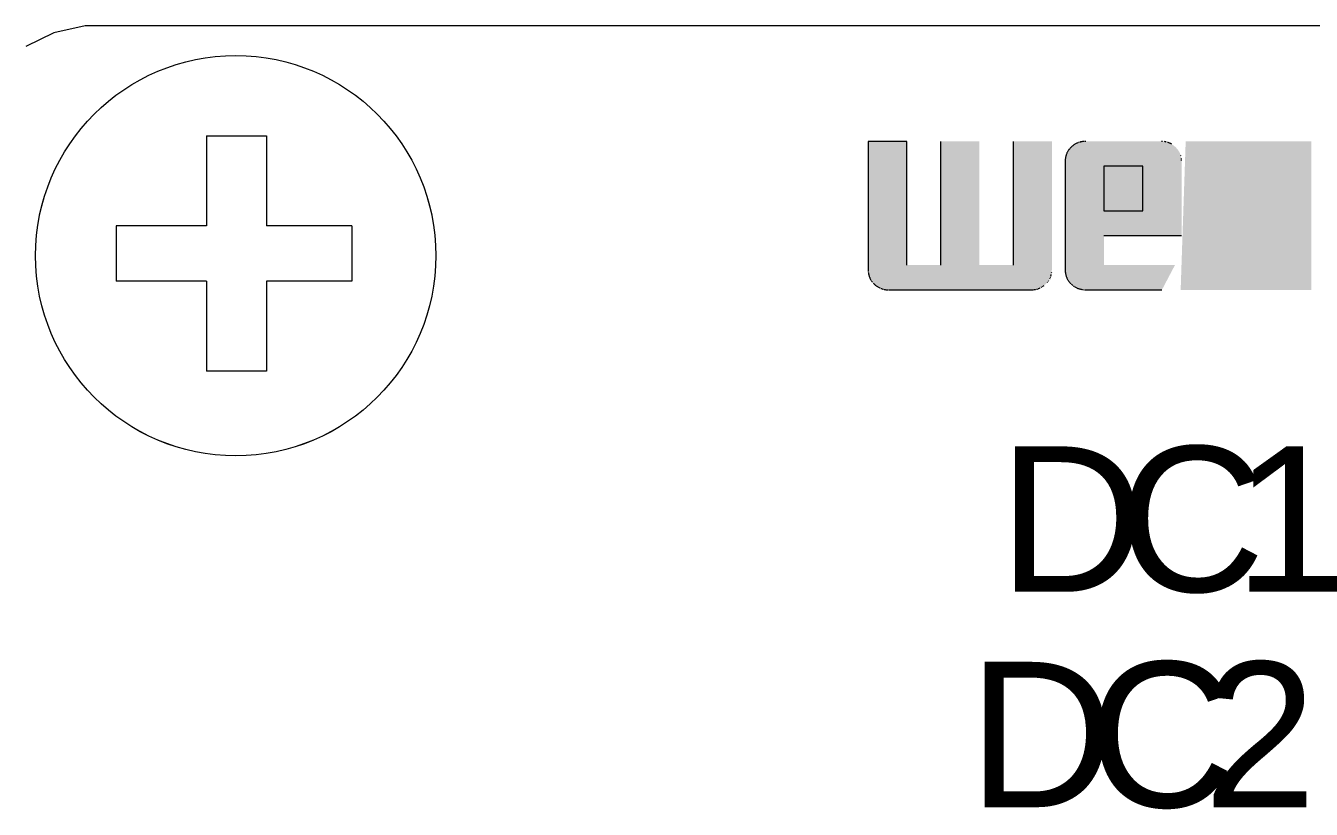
# Model space of a CAD drawing. Header units: millimetres. Extents: x 1359 to 3577, y 1333 to 3557.
# Drawn here: x 3059.84 to 3081.53, y 3295.71 to 3308.93 of the extents above; entities that cross this region are included whole.
import ezdxf
from ezdxf.xclip import XClip

# ---------------------------------------------------------------- set-up
doc = ezdxf.new("R2010")
doc.units = ezdxf.units.MM
doc.header["$XCLIPFRAME"] = 2
doc.layers.add('000-PI-Oprema', color=30, linetype='Continuous', lineweight=5)
doc.layers.add('002-PI-Kabelska kanalica', color=150, linetype='Continuous')
doc.styles.add('Arial$001H0', font='arial.ttf')

# ---------------------------------------------------------------- blocks, each defined once
blk = doc.blocks.new('MF127412_67')
at = {"true_color": 0x231f20}
blk.add_hatch(color=250, dxfattribs=at).paths.add_polyline_path([(138.285013156467, 195.948289320204), (139.0357242749797, 195.948289320204), (139.0357242749797, 194.9904976838165), (138.285013156467, 194.9904976838165)])
blk = doc.blocks.new('MF127284_63')
at = {"true_color": 0x231f20}
blk.add_hatch(color=250, dxfattribs=at).paths.add_polyline_path([(137.0146557278104, 195.9479448106554), (138.1992835197184, 195.9479448106554), (138.1992835197184, 194.9901531742679), (137.0146557278104, 194.9901531742679)])
blk = doc.blocks.new('MF127142_57')
at = {"true_color": 0x231f20}
blk.add_hatch(color=250, dxfattribs=at).paths.add_polyline_path([(139.0627111646864, 195.9482031928169), (139.8726889438099, 195.9482031928169), (139.8726889438099, 194.9904115564293), (139.0302556090678, 194.9904115564293)])
blk = doc.blocks.new('westermo switch - SDI-862-SM-SC30')
at = {"layer": '000-PI-Oprema', "linetype": 'ByBlock', "lineweight": 0}
for points in [[(15.65457081908244, -1.952079296876036), (15.65457081908244, -4.038680754514644), (15.08700781027437, -4.038680754514644), (15.08700781027437, -1.952079296876036), (14.43269535154104, -1.952079296876036), (14.43269535154104, -4.038680754514644), (13.86513234273298, -4.038680754514644), (13.86513234273298, -1.952079296876036), (13.21081988399965, -1.952079296876036), (13.21081988399965, -4.122661695109855), (13.21099766105181, -4.134130159720371), (13.21153072523884, -4.145463641681999), (13.21241867597564, -4.156661740184063), (13.21366111279349, -4.167724054415885), (13.21525763513637, -4.178650183574064), (13.21720784253557, -4.189439726862474), (13.21951133440598, -4.200092283455888), (13.22216771024978, -4.210607452565455), (13.22517656959826, -4.220984833358671), (13.2285375118372, -4.231224025053962), (13.232250136527, -4.241324626826099), (13.23631404308253, -4.251286237878958), (13.24072883106419, -4.261108457401861), (13.24549409988686, -4.270790884591406), (13.25060944899451, -4.280333118629642), (13.25607447797665, -4.289734758720442), (13.26188878621906, -4.298995404045854), (13.26805197328213, -4.308114653802477), (13.27456363855163, -4.317092107194185), (13.28142338155885, -4.325927363403025), (13.28863080177689, -4.334620021632873), (13.29618549870793, -4.343169681043946), (13.30408707179595, -4.351575940869225), (13.31233512051404, -4.359838400283479), (13.32094368262915, -4.367749918470508), (13.32969604080427, -4.375333787684212), (13.33859179459978, -4.38258920678345), (13.34763054348878, -4.389515374619805), (13.35681188688613, -4.396111490081239), (13.36613542432315, -4.40237675201206), (13.375600755302, -4.408310359271127), (13.38520747923758, -4.413911510739126), (13.39495519566117, -4.419179405267641), (13.40484350398765, -4.424113241722807), (13.41487200380652, -4.428712218970759), (13.42504029447446, -4.432975535870355), (13.43534797555185, -4.436902391287731), (13.44579464648268, -4.440491984081746), (13.45637990676914, -4.443743513103982), (13.46710335585522, -4.446656177242403), (13.47796459327219, -4.449229175348592), (13.48896321843495, -4.451461706281407), (13.50009883090388, -4.45335296891426), (13.51137103006477, -4.454902162098733), (13.522779415478, -4.456108484700962), (13.53432358655846, -4.456971135594358), (13.54600314283744, -4.457489313623228), (13.55781768378802, -4.457662217660982), (15.95819394889986, -4.457662217660982), (15.97012378994259, -4.457489313623228), (15.98191824517562, -4.456971135594358), (15.99357651351602, -4.456108484700962), (16.00509779382264, -4.454902162098733), (16.01648128501256, -4.45335296891426), (16.02772618600284, -4.451461706281407), (16.03883169565233, -4.449229175348592), (16.04979701290722, -4.446656177242403), (16.06062133662635, -4.443743513103982), (16.07130386575591, -4.440491984081746), (16.08184379915474, -4.436902391287731), (16.09224033571081, -4.432975535870355), (16.1024926743703, -4.428712218970759), (16.11260001399205, -4.424113241722807), (16.12256155352225, -4.419179405267641), (16.13237649179064, -4.413911510739126), (16.1420440277434, -4.408310359271127), (16.15156336026848, -4.40237675201206), (16.16093368825386, -4.396111490081239), (16.1701542106166, -4.389515374619805), (16.17922412624466, -4.38258920678345), (16.18814263402601, -4.375333787684212), (16.19690893290681, -4.367749918470508), (16.20552222174592, -4.359838400283479), (16.21399151149672, -4.351575940869225), (16.22209590050625, -4.343169681043946), (16.22983578933054, -4.334620021632873), (16.23721157855471, -4.325927363403025), (16.24422366864746, -4.317092107194185), (16.25087246022304, -4.308114653802477), (16.25715835377923, -4.298995404045854), (16.26308174990118, -4.289734758720442), (16.26864304911578, -4.280333118629642), (16.27384265194996, -4.270790884591406), (16.27868095893064, -4.261108457401861), (16.28315837067203, -4.251286237878958), (16.28727528764284, -4.241324626826099), (16.29103211045731, -4.231224025053962), (16.29442923961324, -4.220984833358671), (16.29746707566665, -4.210607452565455), (16.30014601917355, -4.200092283455888), (16.30246647063177, -4.189439726862474), (16.30442883065552, -4.178650183574064), (16.30603349977173, -4.167724054415885), (16.3072808785073, -4.156661740184063), (16.30817136736005, -4.145463641681999), (16.3087053669733, -4.134130159720371), (16.30888327784487, -4.122661695109855), (16.30888327784487, -1.952079296876036)], [(19.0714981709898, -1.951572351070354), (19.05968362174463, -1.9517452550499), (19.04800405775313, -1.952263432911423), (19.03645987960044, -1.953126083557436), (19.02505148778437, -1.954332405912282), (19.01377928291913, -1.955881598842097), (19.00264366547344, -1.957772861271224), (18.99164503603242, -1.960005392094899), (18.9807837951812, -1.962578390222916), (18.97006034344668, -1.965491054543236), (18.95947508135578, -1.96874258396565), (18.94902840949362, -1.972332177392673), (18.93872072838712, -1.976259033726819), (18.92855243859231, -1.980522351863328), (18.91852394069429, -1.985121330719267), (18.90863563516177, -1.990055169175321), (18.8988879226381, -1.995323066148558), (18.88928120362107, -2.00092422052694), (18.8798158786667, -2.006857831234811), (18.87049234833103, -2.013123097152857), (18.86131101317005, -2.019719217190868), (18.8522722737398, -2.02664539025136), (18.84337653053808, -2.033900815244124), (18.83462418420822, -2.041484691049845), (18.82601563521894, -2.049396216585592), (18.81765696255025, -2.057548138727725), (18.80965397806722, -2.065853471387527), (18.80200668179896, -2.074311814038083), (18.79471507371636, -2.082922766123374), (18.78777915381943, -2.091685927116487), (18.78119892213726, -2.100600896461401), (18.77497437866987, -2.109667273609375), (18.76910552338813, -2.118884658048046), (18.76359235629207, -2.128252649214119), (18.75843487741076, -2.137770846558851), (18.75363308671513, -2.147438849562604), (18.74918698423426, -2.157256257662084), (18.74509656993905, -2.167222670337651), (18.74136184385861, -2.177337687040563), (18.73798280596384, -2.187600907207525), (18.73495945628383, -2.19801193033345), (18.73229179478949, -2.208570355847769), (18.72997982148081, -2.219275783223566), (18.728023536416, -2.230127811919374), (18.72642293950776, -2.241126041379175), (18.72517803078517, -2.252270071076055), (18.72428881030646, -2.26355950046127), (18.72375527801341, -2.274993928993354), (18.72357743390603, -2.28657295613084), (18.72357743390603, -3.079315420385683), (18.72375527801341, -3.09066853391414), (18.72428881030646, -3.101886662734614), (18.72517803078517, -3.11296940628381), (18.72642293950776, -3.123916364005709), (18.728023536416, -3.134727135307912), (18.72997982148081, -3.145401319634402), (18.73229179478949, -3.155938516414608), (18.73495945628383, -3.166338325077959), (18.73798280596384, -3.176600345061161), (18.74136184385861, -3.186724175786367), (18.74509656993905, -3.196709416697558), (18.74918698423426, -3.20655566721689), (18.75363308671513, -3.216262526781065), (18.75843487741076, -3.22582959481224), (18.76359235629207, -3.235256470761669), (18.76910552338813, -3.244542754044232), (18.77497437866987, -3.253688044089358), (18.78119892213726, -3.262691940341028), (18.78777915381943, -3.27155404221412), (18.79471507371636, -3.280273949159891), (18.80200668179896, -3.288851260600495), (18.80965397806722, -3.297285575972637), (18.81765696255025, -3.305576494683919), (18.82601563521894, -3.31372361620015), (18.83462418420822, -3.321741072126315), (18.84337653053808, -3.329412855637202), (18.8522722737398, -3.336739367157861), (18.86131101317005, -3.343721007127897), (18.87049234833103, -3.350358175957808), (18.8798158786667, -3.356651274079923), (18.88928120362107, -3.362600701919291), (18.8988879226381, -3.368206859900965), (18.90863563516177, -3.373470148435445), (18.91852394069429, -3.378390967969608), (18.92855243859231, -3.382969718913955), (18.93872072838712, -3.387206801708089), (18.94902840949362, -3.39110261676251), (18.95947508135578, -3.394657564509544), (18.97006034344668, -3.397872045366967), (18.9807837951812, -3.400746459781658), (18.99164503603242, -3.403281208156841), (19.00264366547344, -3.405476690917567), (19.01377928291913, -3.407333308510715), (19.02505148778437, -3.408851461339509), (19.03645987960044, -3.410031549829), (19.04800405775313, -3.410873974426067), (19.05968362174463, -3.411379135526659), (19.0714981709898, -3.411547433584929), (20.03312528869719, -3.411547433584929), (20.03312528869719, -4.038173808723514), (18.71527163081919, -4.038173808723514), (18.49839797845925, -4.457155271862575), (20.3312111797859, -4.457155271862575), (20.34391535638133, -4.456986974902975), (20.35641965732793, -4.456481816901942), (20.368726085464, -4.45563939713611), (20.38083664362784, -4.454459314896667), (20.39275333465775, -4.452941169467522), (20.40447816145024, -4.451084560147137), (20.4160131267563, -4.448889086212148), (20.42736023347243, -4.446354346961016), (20.43852148446604, -4.443479941663099), (20.44949888248811, -4.440265469638689), (20.46029443049338, -4.436710530149867), (20.47091013123281, -4.432814722495095), (20.48134798760293, -4.428577645958285), (20.49161000241293, -4.423998899845174), (20.50169817855931, -4.419078083403292), (20.51161451882217, -4.413814795967482), (20.52136102606892, -4.408208636792551), (20.53093970313785, -4.402259205184237), (20.54035255286726, -4.395966100426449), (20.54960157812457, -4.389328921810375), (20.55868878174806, -4.382347268612648), (20.56761616654694, -4.375020740139007), (20.57638573538861, -4.367348935666087), (20.58499949111138, -4.359331454477797), (20.59335816351813, -4.351068995070818), (20.60136114718625, -4.34266273524554), (20.60900844217394, -4.33411307582719), (20.61630004856852, -4.325420417604619), (20.62323596634087, -4.316585161395778), (20.62981619560742, -4.307607708011346), (20.63604073636816, -4.298488458240172), (20.6419095886813, -4.28922781291476), (20.64742275263416, -4.279826172823959), (20.65258022822673, -4.270283938785724), (20.65738201554632, -4.260601511603454), (20.66182811459294, -4.250779292073275), (20.66591852545389, -4.240817681027693), (20.66965324815828, -4.230717079255555), (20.67303228276432, -4.220477887560264), (20.67605562930112, -4.210100506759773), (20.67872328785597, -4.199585337657481), (20.68103525842889, -4.188932781056792), (20.68299154110719, -4.178143237775657), (20.68459213589085, -4.167217108610203), (20.68583704289631, -4.156154794378381), (20.68672626209445, -4.144956695876317), (20.6872597936017, -4.133623213914689), (20.68743763741804, -4.122154749311449), (20.68743763741804, -3.328489402774721), (20.6872597936017, -3.317246846163471), (20.68672626209445, -3.306129660646548), (20.68583704289631, -3.29513824685273), (20.68459213589085, -3.284273005410796), (20.68299154110719, -3.27353433692042), (20.68103525842889, -3.262922641995829), (20.67872328785597, -3.252438321273075), (20.67605562930112, -3.242081775344559), (20.67303228276432, -3.231853404853609), (20.66965324815828, -3.221753610378073), (20.66591852545389, -3.211782792575832), (20.66182811459294, -3.201941352039285), (20.65738201554632, -3.192229689382657), (20.65258022822673, -3.182648205234727), (20.64742275263416, -3.173197300202446), (20.6419095886813, -3.163877374914591), (20.63604073636816, -3.154688829963561), (20.62981619560742, -3.145632065992686), (20.62323596634087, -3.13670748360164), (20.61630004856852, -3.127915483411925), (20.60900844217394, -3.119256466030492), (20.60136114718625, -3.110730832093395), (20.59335816351813, -3.102338982200308), (20.58499949111138, -3.094081316972733), (20.57638613594463, -3.086063847855257), (20.56761937096599, -3.078392052259005), (20.55869959664415, -3.071065529700718), (20.54962721350603, -3.064083879689861), (20.54040262196213, -3.057446701779554), (20.53102622251026, -3.051153595486539), (20.52149841559003, -3.045204160334833), (20.51181960172835, -3.039597995855729), (20.50199018136482, -3.034334701580519), (20.49201055499725, -3.029413877025945), (20.48188112306525, -3.024835121723299), (20.47160228606663, -3.020598035203875), (20.46117444447009, -3.016702216991689), (20.45059799874434, -3.013147266603482), (20.43987334935809, -3.0099327835851), (20.42900089680916, -3.007058367446007), (20.41798104153713, -3.004523617739324), (20.40681418401073, -3.002328133952687), (20.39550072475686, -3.000471515646495), (20.38404106418602, -2.998953362337488), (20.37243560282513, -2.997773273542407), (20.3606847410847, -2.996930848799821), (20.34878887949162, -2.996425687641022), (20.33674841851462, -2.996257389575476), (19.37881277492852, -2.996257389575476), (19.37881277492852, -2.369630959430651), (20.3847374173929, -2.369630959430651), (20.60530251640012, -1.951572351070354)], [(19.07153286674293, -1.951901568801986), (19.05971831749775, -1.952074472781533), (19.04803875350626, -1.952592650643055), (19.03649457535357, -1.953455301289068), (19.0250861835375, -1.954661623643915), (19.01381397867226, -1.95621081657373), (19.00267836122657, -1.958102079002856), (18.99167973178555, -1.960334609826532), (18.98081849093433, -1.962907607954548), (18.9700950391998, -1.965820272274868), (18.95950977710891, -1.969071801697282), (18.94906310524675, -1.972661395124305), (18.93875542414025, -1.976588251458452), (18.92858713434543, -1.980851569594961), (18.91855863644741, -1.985450548450899), (18.9086703309149, -1.990384386906953), (18.89892261839123, -1.99565228388019), (18.8893158993742, -2.001253438258573), (18.87985057441983, -2.007187048966443), (18.87052704408416, -2.013452314884489), (18.86134570892318, -2.020048434922501), (18.85230696949293, -2.026974607982993), (18.84341122629121, -2.034230032975756), (18.83465887996135, -2.041813908781478), (18.82605033097207, -2.049725434317224), (18.81769165830337, -2.057877356459358), (18.80968867382035, -2.066182689119159), (18.80204137755209, -2.074641031769715), (18.79474976946949, -2.083251983855007), (18.78781384957256, -2.092015144848119), (18.78123361789039, -2.100930114193034), (18.775009074423, -2.109996491341008), (18.76914021914126, -2.119213875779678), (18.76362705204519, -2.128581866945751), (18.75846957316389, -2.138100064290484), (18.75366778246826, -2.147768067294237), (18.74922167998739, -2.157585475393716), (18.74513126569218, -2.167551888069283), (18.74139653961174, -2.177666904772195), (18.73801750171697, -2.187930124939157), (18.73499415203696, -2.198341148065083), (18.73232649054262, -2.208899573579401), (18.73001451723394, -2.219605000955198), (18.72805823216913, -2.230457029651006), (18.72645763526089, -2.241455259110808), (18.7252127265383, -2.252599288807687), (18.72432350605959, -2.263888718192902), (18.72378997376654, -2.275323146724986), (18.72361212965916, -2.286902173862472), (18.72361212965916, -3.079644638117315), (18.72378997376654, -3.090997751645773), (18.72432350605959, -3.102215880466247), (18.7252127265383, -3.113298624015442), (18.72645763526089, -3.124245581737341), (18.72805823216913, -3.135056353039545), (18.73001451723394, -3.145730537366035), (18.73232649054262, -3.15626773414624), (18.73499415203696, -3.166667542809591), (18.73801750171697, -3.176929562792793), (18.74139653961174, -3.187053393517999), (18.74513126569218, -3.197038634429191), (18.74922167998739, -3.206884884948522), (18.75366778246826, -3.216591744512698), (18.75846957316389, -3.226158812543872), (18.76362705204519, -3.235585688493302), (18.76914021914126, -3.244871971775865), (18.775009074423, -3.254017261820991), (18.78123361789039, -3.263021158072661), (18.78781384957256, -3.271883259945753), (18.79474976946949, -3.280603166891524), (18.80204137755209, -3.289180478332128), (18.80968867382035, -3.29761479370427), (18.81769165830337, -3.305905712415552), (18.82605033097207, -3.314052833931783), (18.83465887996135, -3.322070289857948), (18.84341122629121, -3.329742073368834), (18.85230696949293, -3.337068584889494), (18.86134570892318, -3.344050224859529), (18.87052704408416, -3.350687393689441), (18.87985057441983, -3.356980491811555), (18.8893158993742, -3.362929919650924), (18.89892261839123, -3.368536077632598), (18.9086703309149, -3.373799366167077), (18.91855863644741, -3.378720185701241), (18.92858713434543, -3.383298936645588), (18.93875542414025, -3.387536019439722), (18.94906310524675, -3.391431834494142), (18.95950977710891, -3.394986782241176), (18.9700950391998, -3.398201263098599), (18.98081849093433, -3.40107567751329), (18.99167973178555, -3.403610425888473), (19.00267836122657, -3.405805908649199), (19.01381397867226, -3.407662526242348), (19.0250861835375, -3.409180679071142), (19.03649457535357, -3.410360767560633), (19.04803875350626, -3.4112031921577), (19.05971831749775, -3.411708353258291), (19.07153286674293, -3.411876651316561), (20.03315998445032, -3.411876651316561), (20.03315998445032, -4.038503026455146), (18.71530632657232, -4.038503026455146), (18.49843267421238, -4.457484489594208), (20.33124587553903, -4.457484489594208), (20.34395005213446, -4.457316192634607), (20.35645435308106, -4.456811034633574), (20.36876078121713, -4.455968614867743), (20.38087133938097, -4.454788532628299), (20.39278803041088, -4.453270387199154), (20.40451285720337, -4.45141377787877), (20.41604782250943, -4.44921830394378), (20.42739492922556, -4.446683564692648), (20.43855618021917, -4.443809159394732), (20.44953357824124, -4.440594687370321), (20.46032912624651, -4.437039747881499), (20.47094482698594, -4.433143940226728), (20.48138268335606, -4.428906863689917), (20.49164469816606, -4.424328117576806), (20.50173287431244, -4.419407301134925), (20.5116492145753, -4.414144013699115), (20.52139572182205, -4.408537854524184), (20.53097439889098, -4.402588422915869), (20.54038724862039, -4.396295318158081), (20.5496362738777, -4.389658139542007), (20.55872347750119, -4.38267648634428), (20.56765086230007, -4.37534995787064), (20.57642043114174, -4.367678153397719), (20.5850341868645, -4.359660672209429), (20.59339285927126, -4.351398212802451), (20.60139584293938, -4.342991952977172), (20.60904313792707, -4.334442293558823), (20.61633474432165, -4.325749635336251), (20.623270662094, -4.316914379127411), (20.62985089136055, -4.307936925742979), (20.63607543212129, -4.298817675971804), (20.64194428443443, -4.289557030646392), (20.64745744838729, -4.280155390555592), (20.65261492397985, -4.270613156517356), (20.65741671129945, -4.260930729335087), (20.66186281034607, -4.251108509804908), (20.66595322120702, -4.241146898759325), (20.66968794391141, -4.231046296987188), (20.67306697851745, -4.220807105291897), (20.67609032505425, -4.210429724491405), (20.6787579836091, -4.199914555389114), (20.68106995418202, -4.189261998788425), (20.68302623686031, -4.17847245550729), (20.68462683164398, -4.167546326341835), (20.68587173864944, -4.156484012110013), (20.68676095784758, -4.14528591360795), (20.68729448935483, -4.133952431646321), (20.68747233317117, -4.122483967043081), (20.68747233317117, -3.328818620506354), (20.68729448935483, -3.317576063895103), (20.68676095784758, -3.30645887837818), (20.68587173864944, -3.295467464584362), (20.68462683164398, -3.284602223142429), (20.68302623686031, -3.273863554652053), (20.68106995418202, -3.263251859727461), (20.6787579836091, -3.252767539004708), (20.67609032505425, -3.242410993076192), (20.67306697851745, -3.232182622585242), (20.66968794391141, -3.222082828109706), (20.66595322120702, -3.212112010307465), (20.66186281034607, -3.202270569770917), (20.65741671129945, -3.192558907114289), (20.65261492397985, -3.18297742296636), (20.64745744838729, -3.173526517934079), (20.64194428443443, -3.164206592646224), (20.63607543212129, -3.155018047695194), (20.62985089136055, -3.145961283724318), (20.623270662094, -3.137036701333273), (20.61633474432165, -3.128244701143558), (20.60904313792707, -3.119585683762125), (20.60139584293938, -3.111060049825028), (20.59339285927126, -3.102668199931941), (20.5850341868645, -3.094410534704366), (20.57642083169776, -3.08639306558689), (20.56765406671911, -3.078721269990638), (20.55873429239728, -3.07139474743235), (20.54966190925916, -3.064413097421493), (20.54043731771526, -3.057775919511187), (20.53106091826339, -3.051482813218172), (20.52153311134316, -3.045533378066466), (20.51185429748148, -3.039927213587362), (20.50202487711795, -3.034663919312152), (20.49204525075038, -3.029743094757578), (20.48191581881838, -3.025164339454932), (20.47163698181976, -3.020927252935508), (20.46120914022322, -3.017031434723322), (20.45063269449747, -3.013476484335115), (20.43990804511122, -3.010262001316732), (20.42903559256229, -3.007387585177639), (20.41801573729026, -3.004852835470956), (20.40684887976386, -3.00265735168432), (20.39553542050999, -3.000800733378128), (20.38407575993915, -2.999282580069121), (20.37247029857826, -2.998102491274039), (20.36071943683783, -2.997260066531453), (20.34882357524475, -2.996754905372654), (20.33678311426775, -2.996586607307108), (19.37884747068165, -2.996586607307108), (19.37884747068165, -2.369960177162284), (20.38477211314603, -2.369960177162284), (20.60533721215324, -1.951901568801986)], [(15.65460551483557, -1.952408514607669), (15.65460551483557, -4.039009972246276), (15.0870425060275, -4.039009972246276), (15.0870425060275, -1.952408514607669), (14.43273004729417, -1.952408514607669), (14.43273004729417, -4.039009972246276), (13.86516703848611, -4.039009972246276), (13.86516703848611, -1.952408514607669), (13.21085457975278, -1.952408514607669), (13.21085457975278, -4.122990912841487), (13.21103235680494, -4.134459377452004), (13.21156542099197, -4.145792859413632), (13.21245337172877, -4.156990957915696), (13.21369580854662, -4.168053272147517), (13.2152923308895, -4.178979401305696), (13.2172425382887, -4.189768944594107), (13.21954603015911, -4.20042150118752), (13.22220240600291, -4.210936670297087), (13.22521126535139, -4.221314051090303), (13.22857220759033, -4.231553242785594), (13.23228483228013, -4.241653844557732), (13.23634873883566, -4.25161545561059), (13.24076352681732, -4.261437675133493), (13.24552879563998, -4.271120102323039), (13.25064414474764, -4.280662336361274), (13.25610917372978, -4.290063976452075), (13.26192348197219, -4.299324621777487), (13.26808666903526, -4.308443871534109), (13.27459833430476, -4.317421324925817), (13.28145807731198, -4.326256581134658), (13.28866549753002, -4.334949239364505), (13.29622019446106, -4.343498898775579), (13.30412176754908, -4.351905158600857), (13.31236981626716, -4.360167618015112), (13.32097837838228, -4.368079136202141), (13.32973073655739, -4.375663005415845), (13.33862649035291, -4.382918424515083), (13.34766523924191, -4.389844592351437), (13.35684658263926, -4.396440707812872), (13.36617012007628, -4.402705969743693), (13.37563545105513, -4.408639577002759), (13.38524217499071, -4.414240728470759), (13.3949898914143, -4.419508622999274), (13.40487819974078, -4.42444245945444), (13.41490669955965, -4.429041436702391), (13.42507499022759, -4.433304753601988), (13.43538267130498, -4.437231609019364), (13.44582934223581, -4.440821201813378), (13.45641460252227, -4.444072730835614), (13.46713805160834, -4.446985394974035), (13.47799928902532, -4.449558393080224), (13.48899791418808, -4.451790924013039), (13.50013352665701, -4.453682186645892), (13.51140572581789, -4.455231379830366), (13.52281411123113, -4.456437702432595), (13.53435828231159, -4.457300353325991), (13.54603783859056, -4.45781853135486), (13.55785237954115, -4.457991435392614), (15.95822864465299, -4.457991435392614), (15.97015848569572, -4.45781853135486), (15.98195294092875, -4.457300353325991), (15.99361120926915, -4.456437702432595), (16.00513248957577, -4.455231379830366), (16.01651598076569, -4.453682186645892), (16.02776088175597, -4.451790924013039), (16.03886639140546, -4.449558393080224), (16.04983170866035, -4.446985394974035), (16.06065603237948, -4.444072730835614), (16.07133856150904, -4.440821201813378), (16.08187849490787, -4.437231609019364), (16.09227503146394, -4.433304753601988), (16.10252737012343, -4.429041436702391), (16.11263470974518, -4.42444245945444), (16.12259624927538, -4.419508622999274), (16.13241118754377, -4.414240728470759), (16.14207872349652, -4.408639577002759), (16.15159805602161, -4.402705969743693), (16.16096838400699, -4.396440707812872), (16.17018890636973, -4.389844592351437), (16.17925882199779, -4.382918424515083), (16.18817732977914, -4.375663005415845), (16.19694362865994, -4.368079136202141), (16.20555691749905, -4.360167618015112), (16.21402620724984, -4.351905158600857), (16.22213059625938, -4.343498898775579), (16.22987048508367, -4.334949239364505), (16.23724627430784, -4.326256581134658), (16.24425836440059, -4.317421324925817), (16.25090715597617, -4.308443871534109), (16.25719304953236, -4.299324621777487), (16.2631164456543, -4.290063976452075), (16.26867774486891, -4.280662336361274), (16.27387734770309, -4.271120102323039), (16.27871565468377, -4.261437675133493), (16.28319306642516, -4.25161545561059), (16.28730998339597, -4.241653844557732), (16.29106680621044, -4.231553242785594), (16.29446393536637, -4.221314051090303), (16.29750177141977, -4.210936670297087), (16.30018071492668, -4.20042150118752), (16.3025011663849, -4.189768944594107), (16.30446352640865, -4.178979401305696), (16.30606819552486, -4.168053272147517), (16.30731557426043, -4.156990957915696), (16.30820606311318, -4.145792859413632), (16.30874006272643, -4.134459377452004), (16.308917973598, -4.122990912841487), (16.308917973598, -1.952408514607669)]]:
    blk.add_hatch(color=0, dxfattribs=at).paths.add_polyline_path(points)
h = blk.add_hatch(color=0, dxfattribs=at)
h.paths.add_polyline_path([(16.88484378662542, -1.951121732578031), (16.87280332771479, -1.951294636557577), (16.86090746728587, -1.9518128144191), (16.84915660586557, -1.952675465079665), (16.83755114400992, -1.953881787419959), (16.82609148227493, -1.955430980349774), (16.81477802121663, -1.957322242778901), (16.80361116133281, -1.959554773602576), (16.79259130320861, -1.962127771730593), (16.78171884742915, -1.965040436050913), (16.77099419446313, -1.968291965473327), (16.76041774489568, -1.971881558907626), (16.74998989928281, -1.975808415234496), (16.73971105815144, -1.980071733371005), (16.7295816220867, -1.984670712226944), (16.71960199158639, -1.989604550682998), (16.70977256723563, -1.994872447656235), (16.70009374956135, -2.000473602041893), (16.69056593911955, -2.006407212742488), (16.68118953646626, -2.012672478660534), (16.6719649421284, -2.019268598705821), (16.66289255666197, -2.026194771759037), (16.65397278062301, -2.033450196751801), (16.64520601453842, -2.041034072557522), (16.63659265899332, -2.048945598093269), (16.62823398632463, -2.057097520235402), (16.6202310018416, -2.065402852909756), (16.61258370557334, -2.07386119554576), (16.60529209749075, -2.082472147645603), (16.59835617762292, -2.091235308624164), (16.59177594594075, -2.100150277969078), (16.58555140244425, -2.109216655124328), (16.57968254716252, -2.118434039555723), (16.57416938009555, -2.127802030721796), (16.56901190118515, -2.137320228066528), (16.56421011048951, -2.146988231070281), (16.55976400800864, -2.156805639184313), (16.55567359374254, -2.166772051845328), (16.551938867633, -2.17688706854824), (16.54855982973822, -2.187150288729754), (16.54553648005822, -2.197561311841127), (16.54286881856387, -2.208119737362722), (16.5405568452843, -2.218825164731243), (16.53860056019039, -2.229677193427051), (16.53699996328214, -2.240675422886852), (16.53575505458866, -2.251819452583732), (16.53486583408085, -2.263108881968947), (16.5343323017878, -2.274543310501031), (16.53415445770952, -2.286122337638517), (16.53415445770952, -4.121704130826402), (16.5343323017878, -4.133172595436918), (16.53486583408085, -4.144506077383994), (16.53575505458866, -4.155704175886058), (16.53699996328214, -4.166766490132431), (16.53860056019039, -4.17769261929061), (16.5405568452843, -4.188482162571745), (16.54286881856387, -4.199134719165158), (16.54553648005822, -4.20964988826745), (16.54855982973822, -4.220027269067941), (16.551938867633, -4.230266460763232), (16.55567359374254, -4.24036706253537), (16.55976400800864, -4.250328673595504), (16.56421011048951, -4.260150893111131), (16.56901190118515, -4.269833320293401), (16.57416938009555, -4.279375554338912), (16.57968254716252, -4.288777194422437), (16.58555140244425, -4.298037839762401), (16.59177594594075, -4.307157089519023), (16.59835617762292, -4.316134542903455), (16.60529209749075, -4.324969799112296), (16.61258370557334, -4.333662457334867), (16.6202310018416, -4.342212116760493), (16.62823398632463, -4.350618376578495), (16.63659265899332, -4.358880835985474), (16.64520601453842, -4.366792354179779), (16.65397278062301, -4.374376223393483), (16.66289255666197, -4.381631642492721), (16.6719649421284, -4.388557810336351), (16.68118953646626, -4.39515392579051), (16.69056593911955, -4.401419187714055), (16.70009374956135, -4.407352794980397), (16.70977256723563, -4.412953946455673), (16.71960199158639, -4.418221840984188), (16.7295816220867, -4.423155677439354), (16.73971105815144, -4.427754654687305), (16.74998989928281, -4.432017971579626), (16.76041774489568, -4.435944826989726), (16.77099419446313, -4.43953441978374), (16.78171884742915, -4.442785948820529), (16.79259130320861, -4.445698612951674), (16.80361116133281, -4.448271611057862), (16.81477802121663, -4.450504141997953), (16.82609148227493, -4.45239540462353), (16.83755114400992, -4.453944597800728), (16.84915660586557, -4.455150920410233), (16.86090746728587, -4.456013571296353), (16.87280332771479, -4.456531749332498), (16.88484378662542, -4.456704653377528), (18.16762844007462, -4.456704653377528), (18.38727073930204, -4.037723190231191), (17.18846691644285, -4.037723190231191), (17.18846691644285, -3.539375225431286), (18.49801474373089, -3.539375225431286), (18.49801474373089, -2.286122337638517), (18.49783689933247, -2.274543310501031), (18.49730336631183, -2.263108881968947), (18.49641414466896, -2.251819452583732), (18.49516923454939, -2.240675422886852), (18.49356863606954, -2.229677193427051), (18.4916123492585, -2.218825164731243), (18.4893003742618, -2.208119737362722), (18.48663271116675, -2.197561311841127), (18.48360936006065, -2.187150288729754), (18.48023032103083, -2.17688706854824), (18.47649559419369, -2.166772051845328), (18.47240517963655, -2.156805639184313), (18.46795907744672, -2.146988231070281), (18.46315728774061, -2.137320228066528), (18.45799981057644, -2.127802030721796), (18.45248664609971, -2.118434039555723), (18.44661779436865, -2.109216655124328), (18.44039325547055, -2.100150277969078), (18.43381302952184, -2.091235308624164), (18.42687711663893, -2.082472147645603), (18.41958551688003, -2.07386119554576), (18.41193823036156, -2.065402852909756), (18.40393525717082, -2.057097520235402), (18.39557659739512, -2.048945598093269), (18.38707859220449, -2.041034072557522), (18.37842717726016, -2.033450196751801), (18.36962275308906, -2.026194771759037), (18.36066572018899, -2.019268598705821), (18.35155647911597, -2.012672478660534), (18.34229543033871, -2.006407212742488), (18.33288297441322, -2.000473602041893), (18.32331951189553, -1.994872447656235), (18.31360544322524, -1.989604550682998), (18.30374116898747, -1.984670712226944), (18.29372708965093, -1.980071733371005), (18.28356360580074, -1.975808415234496), (18.2732511179056, -1.971881558907626), (18.26279002649244, -1.968291965473327), (18.25218073208816, -1.965040436050913), (18.24142363524879, -1.962127771730593), (18.23051913647214, -1.959554773602576), (18.21946763622691, -1.957322242778901), (18.20826953509822, -1.955430980349774), (18.1969252335839, -1.953881787419959), (18.18543513223995, -1.952675465079665), (18.17379963150597, -1.9518128144191), (18.1620191319671, -1.951294636557577), (18.15009403415024, -1.951121732578031)])
h.paths.add_polyline_path([(17.18846691644285, -2.369180340945604), (17.84277937517618, -2.369180340945604), (17.84277937517618, -3.120393817291188), (17.18846691644285, -3.120393817291188)])
h = blk.add_hatch(color=0, dxfattribs=at)
h.paths.add_polyline_path([(16.88487848237855, -1.951450950309663), (16.87283802346792, -1.95162385428921), (16.860942163039, -1.952142032150732), (16.8491913016187, -1.953004682811297), (16.83758583976305, -1.954211005151592), (16.82612617802806, -1.955760198081407), (16.81481271696975, -1.957651460510533), (16.80364585708594, -1.959883991334209), (16.79262599896174, -1.962456989462225), (16.78175354318228, -1.965369653782545), (16.77102889021626, -1.968621183204959), (16.76045244064881, -1.972210776639258), (16.75002459503594, -1.976137632966129), (16.73974575390457, -1.980400951102638), (16.72961631783983, -1.984999929958576), (16.71963668733952, -1.98993376841463), (16.70980726298876, -1.995201665387867), (16.70012844531448, -2.000802819773526), (16.69060063487268, -2.00673643047412), (16.68122423221939, -2.013001696392166), (16.67199963788153, -2.019597816437454), (16.6629272524151, -2.02652398949067), (16.65400747637614, -2.033779414483433), (16.64524071029155, -2.041363290289155), (16.63662735474645, -2.049274815824901), (16.62826868207776, -2.057426737967035), (16.62026569759473, -2.065732070641388), (16.61261840132647, -2.074190413277393), (16.60532679324388, -2.082801365377236), (16.59839087337605, -2.091564526355796), (16.59181064169388, -2.100479495700711), (16.58558609819738, -2.109545872855961), (16.57971724291565, -2.118763257287355), (16.57420407584868, -2.128131248453428), (16.56904659693828, -2.137649445798161), (16.56424480624264, -2.147317448801914), (16.55979870376177, -2.157134856915945), (16.55570828949567, -2.16710126957696), (16.55197356338613, -2.177216286279872), (16.54859452549135, -2.187479506461386), (16.54557117581135, -2.19789052957276), (16.542903514317, -2.208448955094354), (16.54059154103743, -2.219154382462875), (16.53863525594352, -2.230006411158683), (16.53703465903527, -2.241004640618485), (16.53578975034179, -2.252148670315364), (16.53490052983398, -2.263438099700579), (16.53436699754093, -2.274872528232663), (16.53418915346265, -2.286451555370149), (16.53418915346265, -4.122033348558034), (16.53436699754093, -4.13350181316855), (16.53490052983398, -4.144835295115627), (16.53578975034179, -4.15603339361769), (16.53703465903527, -4.167095707864064), (16.53863525594352, -4.178021837022243), (16.54059154103743, -4.188811380303378), (16.542903514317, -4.199463936896791), (16.54557117581135, -4.209979105999082), (16.54859452549135, -4.220356486799574), (16.55197356338613, -4.230595678494865), (16.55570828949567, -4.240696280267002), (16.55979870376177, -4.250657891327137), (16.56424480624264, -4.260480110842764), (16.56904659693828, -4.270162538025033), (16.57420407584868, -4.279704772070545), (16.57971724291565, -4.289106412154069), (16.58558609819738, -4.298367057494033), (16.59181064169388, -4.307486307250656), (16.59839087337605, -4.316463760635088), (16.60532679324388, -4.325299016843928), (16.61261840132647, -4.3339916750665), (16.62026569759473, -4.342541334492125), (16.62826868207776, -4.350947594310128), (16.63662735474645, -4.359210053717106), (16.64524071029155, -4.367121571911412), (16.65400747637614, -4.374705441125116), (16.6629272524151, -4.381960860224353), (16.67199963788153, -4.388887028067984), (16.68122423221939, -4.395483143522142), (16.69060063487268, -4.401748405445687), (16.70012844531448, -4.40768201271203), (16.70980726298876, -4.413283164187305), (16.71963668733952, -4.418551058715821), (16.72961631783983, -4.423484895170986), (16.73974575390457, -4.428083872418938), (16.75002459503594, -4.432347189311258), (16.76045244064881, -4.436274044721358), (16.77102889021626, -4.439863637515373), (16.78175354318228, -4.443115166552161), (16.79262599896174, -4.446027830683306), (16.80364585708594, -4.448600828789495), (16.81481271696975, -4.450833359729586), (16.82612617802806, -4.452724622355163), (16.83758583976305, -4.45427381553236), (16.8491913016187, -4.455480138141866), (16.860942163039, -4.456342789027985), (16.87283802346792, -4.456860967064131), (16.88487848237855, -4.457033871109161), (18.16766313582775, -4.457033871109161), (18.38730543505517, -4.038052407962823), (17.18850161219598, -4.038052407962823), (17.18850161219598, -3.539704443162918), (18.49804943948402, -3.539704443162918), (18.49804943948402, -2.286451555370149), (18.4978715950856, -2.274872528232663), (18.49733806206496, -2.263438099700579), (18.49644884042209, -2.252148670315364), (18.49520393030252, -2.241004640618485), (18.49360333182267, -2.230006411158683), (18.49164704501163, -2.219154382462875), (18.48933507001493, -2.208448955094354), (18.48666740691988, -2.19789052957276), (18.48364405581378, -2.187479506461386), (18.48026501678396, -2.177216286279872), (18.47653028994682, -2.16710126957696), (18.47243987538968, -2.157134856915945), (18.46799377319985, -2.147317448801914), (18.46319198349374, -2.137649445798161), (18.45803450632957, -2.128131248453428), (18.45252134185284, -2.118763257287355), (18.44665249012178, -2.109545872855961), (18.44042795122368, -2.100479495700711), (18.43384772527497, -2.091564526355796), (18.42691181239206, -2.082801365377236), (18.41962021263316, -2.074190413277393), (18.41197292611469, -2.065732070641388), (18.40396995292394, -2.057426737967035), (18.39561129314825, -2.049274815824901), (18.38711328795762, -2.041363290289155), (18.37846187301329, -2.033779414483433), (18.36965744884219, -2.02652398949067), (18.36070041594212, -2.019597816437454), (18.3515911748691, -2.013001696392166), (18.34233012609184, -2.00673643047412), (18.33291767016635, -2.000802819773526), (18.32335420764866, -1.995201665387867), (18.31364013897837, -1.98993376841463), (18.3037758647406, -1.984999929958576), (18.29376178540406, -1.980400951102638), (18.28359830155387, -1.976137632966129), (18.27328581365873, -1.972210776639258), (18.26282472224557, -1.968621183204959), (18.25221542784129, -1.965369653782545), (18.24145833100192, -1.962456989462225), (18.23055383222527, -1.959883991334209), (18.21950233198004, -1.957651460510533), (18.20830423085135, -1.955760198081407), (18.19695992933703, -1.954211005151592), (18.18546982799307, -1.953004682811297), (18.1738343272591, -1.952142032150732), (18.16205382772023, -1.95162385428921), (18.15012872990337, -1.951450950309663)])
h.paths.add_polyline_path([(17.18850161219598, -2.369509558677237), (17.84281407092931, -2.369509558677237), (17.84281407092931, -3.12072303502282), (17.18850161219598, -3.12072303502282)])
at = {"layer": '000-PI-Oprema', "color": 0, "linetype": 'ByBlock', "lineweight": 0}
for p, q in [((0, 0), (-0.5315711771254428, -0.1190497937277541)), ((47.03831798094325, 0), (-0.0001971455931197852, 0)), ((-0.5320396179158706, -0.1187942993128672), (-1.00454737371183, -0.3532024401283707)), ((-0.5320049221627414, -0.1191235170444997), (-1.004512677958701, -0.3535316578600032)), ((-0.5320049221627414, -0.1191235170444997), (-1.004512677958701, -0.3535316578600032)), ((3.469575312919915e-05, -0.0003292177316325251), (-0.5315364813723136, -0.1193790114593867)), ((3.469575312919915e-05, -0.0003292177316325251), (-0.5315364813723136, -0.1193790114593867)), ((47.03835267669638, -0.0003292177316325251), (-0.000162449839990586, -0.0003292177316325251)), ((47.03835267669638, -0.0003292177316325251), (-0.000162449839990586, -0.0003292177316325251)), ((2.045336201466853, -1.856813531529042), (3.05956576691824, -1.856813531529042)), ((2.045339721924393, -1.856470286969852), (2.045339721924393, -3.378277355172031)), ((2.045370897219982, -1.857142749260674), (3.059600462671369, -1.857142749260674)), ((2.045374417677522, -1.856799504701485), (2.045374417677522, -3.378606572903664)), ((3.059570167475613, -1.856470286969852), (3.059570167475613, -3.378277355172031)), ((3.059604863228742, -1.856799504701485), (3.059604863228742, -3.378606572903664)), ((2.045160178618971, -3.378793762203713), (0.5224302006245125, -3.378793762203713)), ((2.0451948743721, -3.379122979935346), (0.5224648963776417, -3.379122979935346)), ((0.5235326537513174, -3.378277355172031), (0.5235326537513174, -4.308527080152999)), ((0.5235673495044466, -3.378606572903664), (0.5235673495044466, -4.308856297884631)), ((4.497216971794842, -3.378793762203713), (3.059390624170192, -3.378793762203713)), ((4.497251667547971, -3.379122979935346), (3.059425319923321, -3.379122979935346)), ((4.496473715349566, -3.378277355172031), (4.496473715349566, -4.308527080152999)), ((4.496508411102695, -3.378606572903664), (4.496508411102695, -4.308856297884631)), ((2.045339721924393, -4.308527080152999), (0.5235326537513174, -4.308527080152999)), ((2.045374417677522, -4.308856297884631), (0.5235673495044466, -4.308856297884631)), ((2.045339721924393, -4.308527080152999), (2.045339721924393, -5.830333928330219)), ((2.045374417677522, -4.308856297884631), (2.045374417677522, -5.830663146061852)), ((4.496473715349566, -4.308527080152999), (3.059570167475613, -4.308527080152999)), ((4.496508411102695, -4.308856297884631), (3.059604863228742, -4.308856297884631))]:
    blk.add_line(p, q, dxfattribs=at)
for points in [[(3.059558726003161, -4.308870324704912), (3.059558726003161, -5.830677392907091), (2.04532828045194, -5.830677392907091)], [(3.05959342175629, -4.309199542436545), (3.05959342175629, -5.831006610638724), (2.04536297620507, -5.831006610638724)]]:
    blk.add_lwpolyline(points, dxfattribs=at)
at = {"layer": '000-PI-Oprema', "color": 0, "linetype": 'ByBlock', "lineweight": 0, "ltscale": 0.25}
for centre in [(2.539056632718712, -3.880239109239483), (2.539091328471841, -3.880568326971115)]:
    blk.add_circle(centre, 3.377191158970843, dxfattribs=at)
at = {"layer": '000-PI-Oprema', "color": 0, "linetype": 'ByBlock', "lineweight": 0}
ref = blk.add_blockref('MF127284_63', (-345.2196979431319, -514.552071903483), dxfattribs=dict(at, xscale=2.616, yscale=2.616, zscale=2.616))
XClip(ref).set_block_clipping_path([(137.9488149007161, 195.9479448106554), (137.9488149007161, 195.1503190782335), (137.7318492465549, 195.1503190782335), (137.7318492465549, 195.9479448106554), (137.4817353142632, 195.9479448106554), (137.4817353142632, 195.1503190782335), (137.264769660102, 195.1503190782335), (137.264769660102, 195.9479448106554), (137.0146557278104, 195.9479448106554), (137.0146557278104, 195.1182150946723), (137.0147236884806, 195.1138338747339), (137.0149275736063, 195.1095073068093), (137.0152673878603, 195.1052350918452), (137.0157431359154, 195.1010169307881), (137.0163548224441, 195.0968525245847), (137.0171024521192, 195.0927415741815), (137.0179860296134, 195.088683780525), (137.0190055595995, 195.0846788445618), (137.02016104675, 195.0807264672385), (137.0214524957378, 195.0768263495017), (137.0228799112356, 195.072978192298), (137.024443297916, 195.0691816965739), (137.0261426604518, 195.065436563276), (137.0279780035156, 195.0617424933508), (137.0299493317803, 195.058099187745), (137.0320566499184, 195.0545063474051), (137.0342999626028, 195.0509636732777), (137.0366792745061, 195.0474708663093), (137.039194590301, 195.0440276274465), (137.0418459146602, 195.040633657636), (137.0446332522565, 195.0372886578242), (137.0475566077625, 195.0339923289578), (137.050615985851, 195.0307443719832), (137.0538113911947, 195.0275444878472), (137.0570597881827, 195.0245217290067), (137.0603667482427, 195.0216277033213), (137.0637319583032, 195.0188624014457), (137.0671551052926, 195.0162258140344), (137.0706358761392, 195.0137179317421), (137.0741739577717, 195.0113387452232), (137.0777690371184, 195.0090882451323), (137.0814208011078, 195.0069664221242), (137.0851289366682, 195.0049732668532), (137.0888931307283, 195.0031087699741), (137.0927130702162, 195.0013729221414), (137.0965884420607, 194.9997657140096), (137.10051893319, 194.9982871362334), (137.1045042305327, 194.9969371794673), (137.108544021017, 194.995715834366), (137.1126379915716, 194.9946230915839), (137.1167858291249, 194.9936589417757), (137.1209872206052, 194.9928233755959), (137.1252418529411, 194.9921163836992), (137.1295494130609, 194.9915379567402), (137.1339095878932, 194.9910880853733), (137.1383220643664, 194.9907667602532), (137.1427865294088, 194.9905739720344), (137.147302669949, 194.9905097113715), (138.0652268303765, 194.9905097113715), (138.069744741095, 194.9905739720344), (138.0742144201027, 194.9907667602531), (138.0786354094744, 194.9910880853733), (138.0830072512843, 194.9915379567402), (138.0873294876068, 194.9921163836993), (138.0916016605165, 194.992823375596), (138.0958233120878, 194.9936589417757), (138.0999939843951, 194.9946230915839), (138.1041132195128, 194.995715834366), (138.1081805595155, 194.9969371794673), (138.1121955464774, 194.9982871362334), (138.1161577224732, 194.9997657140096), (138.1200666295771, 195.0013729221414), (138.1239218098637, 195.0031087699741), (138.1277228054073, 195.0049732668532), (138.1314691582825, 195.0069664221242), (138.1351604105637, 195.0090882451323), (138.1387961043252, 195.0113387452232), (138.1423757816416, 195.013717931742), (138.1458989845873, 195.0162258140344), (138.1493652552366, 195.0188624014457), (138.1527741356642, 195.0216277033213), (138.1561251679443, 195.0245217290067), (138.1594178941515, 195.0275444878472), (138.1626984689768, 195.0307443719832), (138.1658359233734, 195.0339923289578), (138.168830570413, 195.0372886578242), (138.171682723167, 195.040633657636), (138.1743926947071, 195.0440276274465), (138.1769607981046, 195.0474708663093), (138.1793873464313, 195.0509636732777), (138.1816726527587, 195.0545063474051), (138.1838170301583, 195.058099187745), (138.1858207917017, 195.0617424933508), (138.1876842504605, 195.065436563276), (138.1894077195062, 195.0691816965739), (138.1909915119103, 195.072978192298), (138.1924359407445, 195.0768263495018), (138.1937413190802, 195.0807264672385), (138.1949079599891, 195.0846788445618), (138.1959361765427, 195.088683780525), (138.1968262818125, 195.0927415741814), (138.1975785888701, 195.0968525245847), (138.1981934107871, 195.1010169307881), (138.198671060635, 195.1052350918452), (138.1990118514854, 195.1095073068093), (138.1992160964098, 195.1138338747338), (138.1992841084798, 195.1182150946723), (138.1992841084798, 195.9479448106554)])
ref = blk.add_blockref('MF127412_67', (-345.2196979431319, -514.552071903483), dxfattribs=dict(at, xscale=2.616, yscale=2.616, zscale=2.616))
XClip(ref).set_block_clipping_path([(138.4190596686469, 195.948289320204), (138.4144579045934, 195.9482250595412), (138.4099115121512, 195.9480322713224), (138.405420799719, 195.9477109462023), (138.4009860756957, 195.9472610748354), (138.3966076484801, 195.9466826478763), (138.3922858264711, 195.9459756559796), (138.3880209180676, 195.9451400897998), (138.3838132316684, 195.9441759399916), (138.3796630756723, 195.9430831972095), (138.3755707584781, 195.9418618521082), (138.3715365884849, 195.9405118953421), (138.3675608740913, 195.9390333175659), (138.3636439236962, 195.9374261094342), (138.3597860456985, 195.9356902616014), (138.355987548497, 195.9338257647223), (138.3522487404906, 195.9318326094514), (138.3485699300781, 195.9297107864432), (138.3449514256584, 195.9274602863524), (138.3413935356302, 195.9250810998335), (138.3378965683925, 195.9225732175411), (138.3344608323442, 195.9199366301298), (138.331086635884, 195.9171713282542), (138.3277742874107, 195.9142773025688), (138.3245240953234, 195.9112545437283), (138.3212878497172, 195.908057214007), (138.3181944675406, 195.9048114376304), (138.3152434908681, 195.9015167660183), (138.3124344617742, 195.8981727505908), (138.3097669223331, 195.8947789427675), (138.3072404146195, 195.8913348939684), (138.3048544807076, 195.8878401556133), (138.302608662672, 195.8842942791221), (138.3005025025871, 195.8806968159146), (138.2985355425273, 195.8770473174107), (138.2967073245672, 195.8733453350303), (138.295017390781, 195.8695904201932), (138.2934652832433, 195.8657821243192), (138.2920505440284, 195.8619199988283), (138.2907727152109, 195.8580035951403), (138.2896313388652, 195.854032464675), (138.2886259570657, 195.8500061588523), (138.2877561118868, 195.8459242290921), (138.287021345403, 195.8417862268142), (138.2864211996887, 195.8375917034385), (138.2859552168184, 195.8333402103848), (138.2856229388665, 195.829031299073), (138.2854239079074, 195.824664520923), (138.2853576660156, 195.8202394273546), (138.2853576660156, 195.1189256456163), (138.2854239079074, 195.1144592826749), (138.2856229388665, 195.110054823793), (138.2859552168184, 195.1057118203905), (138.2864211996887, 195.1014298238872), (138.287021345403, 195.097208385703), (138.2877561118868, 195.0930470572578), (138.2886259570656, 195.0889453899713), (138.2896313388652, 195.0849029352636), (138.2907727152109, 195.0809192445543), (138.2920505440284, 195.0769938692634), (138.2934652832433, 195.0731263608108), (138.295017390781, 195.0693162706163), (138.2967073245672, 195.0655631500998), (138.2985355425274, 195.0618665506811), (138.3005025025871, 195.05822602378), (138.302608662672, 195.0546411208165), (138.3048544807076, 195.0511113932104), (138.3072404146195, 195.0476363923815), (138.3097669223331, 195.0442156697497), (138.3124344617742, 195.0408487767349), (138.3152434908682, 195.037535264757), (138.3181944675406, 195.0342746852357), (138.3212878497172, 195.0310665895909), (138.3245240953234, 195.0279105292426), (138.3277742874107, 195.0248876613722), (138.3310866358839, 195.0219933210577), (138.3344608323442, 195.0192275176446), (138.3378965683926, 195.0165902604782), (138.3413935356302, 195.0140815589041), (138.3449514256584, 195.0117014222675), (138.3485699300781, 195.009449859914), (138.3522487404906, 195.0073268811889), (138.355987548497, 195.0053324954378), (138.3597860456985, 195.0034667120058), (138.3636439236962, 195.0017295402387), (138.3675608740913, 195.0001209894816), (138.3715365884849, 194.9986410690802), (138.3755707584781, 194.9972897883796), (138.3796630756723, 194.9960671567255), (138.3838132316684, 194.9949731834631), (138.3880209180676, 194.9940078779381), (138.3922858264712, 194.9931712494956), (138.3966076484801, 194.9924633074812), (138.4009860756956, 194.9918840612403), (138.405420799719, 194.9914335201184), (138.4099115121512, 194.9911116934608), (138.4144579045935, 194.9909185906129), (138.4190596686469, 194.9908542209201), (138.9094259474013, 194.9908542209201), (138.9933893839518, 195.1503190782335), (138.5354823642307, 195.1503190782335), (138.5354823642307, 195.3411773681641), (139.0360762702094, 195.3411773681641), (139.0360762702094, 195.8202394273546), (139.0360064817309, 195.824664520923), (139.0357974278093, 195.8290312990731), (139.0354495757156, 195.8333402103848), (139.0349633927208, 195.8375917034385), (139.0343393460959, 195.8417862268142), (139.0335779031118, 195.8459242290921), (139.0326795310395, 195.8500061588523), (139.0316446971501, 195.854032464675), (139.0304738687145, 195.8580035951402), (139.0291675130036, 195.8619199988283), (139.0277260972885, 195.8657821243192), (139.0261500888401, 195.8695904201932), (139.0244399549294, 195.8733453350303), (139.0225961628274, 195.8770473174107), (139.0206191798052, 195.8806968159146), (139.0185094731335, 195.8842942791221), (139.0162675100835, 195.8878401556133), (139.0138937579261, 195.8913348939684), (139.0113886839323, 195.8947789427675), (139.0087527553731, 195.8981727505908), (139.0059864395195, 195.9015167660183), (139.0030902036424, 195.9048114376304), (139.0000645150128, 195.908057214007), (138.9969098409017, 195.9112545437283), (138.9936201496196, 195.9142773025688), (138.9902753343798, 195.9171713282542), (138.9868755587273, 195.9199366301298), (138.9834209862069, 195.9225732175411), (138.9799117803635, 195.9250810998335), (138.9763481047418, 195.9274602863524), (138.9727301228868, 195.9297107864432), (138.9690579983433, 195.9318326094514), (138.965331894656, 195.9338257647223), (138.96155197537, 195.9356902616014), (138.9577184040299, 195.9374261094342), (138.9538313441806, 195.9390333175659), (138.9498909593671, 195.9405118953422), (138.9458974131341, 195.9418618521082), (138.9418508690265, 195.9430831972096), (138.9377514905891, 195.9441759399916), (138.9335994413667, 195.9451400897998), (138.9293948849042, 195.9459756559796), (138.9251379847465, 195.9466826478763), (138.9208289044384, 195.9472610748354), (138.9164678075248, 195.9477109462023), (138.9120548575503, 195.9480322713224), (138.9075902180601, 195.9482250595412), (138.9030740525988, 195.948289320204)])
ref = blk.add_blockref('MF127412_67', (-345.2196632473788, -514.5524011212146), dxfattribs=dict(at, xscale=2.616, yscale=2.616, zscale=2.616))
XClip(ref).set_block_clipping_path([(138.4190596686469, 195.948289320204), (138.4144579045934, 195.9482250595412), (138.4099115121512, 195.9480322713224), (138.405420799719, 195.9477109462023), (138.4009860756957, 195.9472610748354), (138.3966076484801, 195.9466826478763), (138.3922858264711, 195.9459756559796), (138.3880209180676, 195.9451400897998), (138.3838132316684, 195.9441759399916), (138.3796630756723, 195.9430831972095), (138.3755707584781, 195.9418618521082), (138.3715365884849, 195.9405118953421), (138.3675608740913, 195.9390333175659), (138.3636439236962, 195.9374261094342), (138.3597860456985, 195.9356902616014), (138.355987548497, 195.9338257647223), (138.3522487404906, 195.9318326094514), (138.3485699300781, 195.9297107864432), (138.3449514256584, 195.9274602863524), (138.3413935356302, 195.9250810998335), (138.3378965683925, 195.9225732175411), (138.3344608323442, 195.9199366301298), (138.331086635884, 195.9171713282542), (138.3277742874107, 195.9142773025688), (138.3245240953234, 195.9112545437283), (138.3212878497172, 195.908057214007), (138.3181944675406, 195.9048114376304), (138.3152434908681, 195.9015167660183), (138.3124344617742, 195.8981727505908), (138.3097669223331, 195.8947789427675), (138.3072404146195, 195.8913348939684), (138.3048544807076, 195.8878401556133), (138.302608662672, 195.8842942791221), (138.3005025025871, 195.8806968159146), (138.2985355425273, 195.8770473174107), (138.2967073245672, 195.8733453350303), (138.295017390781, 195.8695904201932), (138.2934652832433, 195.8657821243192), (138.2920505440284, 195.8619199988283), (138.2907727152109, 195.8580035951403), (138.2896313388652, 195.854032464675), (138.2886259570657, 195.8500061588523), (138.2877561118868, 195.8459242290921), (138.287021345403, 195.8417862268142), (138.2864211996887, 195.8375917034385), (138.2859552168184, 195.8333402103848), (138.2856229388665, 195.829031299073), (138.2854239079074, 195.824664520923), (138.2853576660156, 195.8202394273546), (138.2853576660156, 195.1189256456163), (138.2854239079074, 195.1144592826749), (138.2856229388665, 195.110054823793), (138.2859552168184, 195.1057118203905), (138.2864211996887, 195.1014298238872), (138.287021345403, 195.097208385703), (138.2877561118868, 195.0930470572578), (138.2886259570656, 195.0889453899713), (138.2896313388652, 195.0849029352636), (138.2907727152109, 195.0809192445543), (138.2920505440284, 195.0769938692634), (138.2934652832433, 195.0731263608108), (138.295017390781, 195.0693162706163), (138.2967073245672, 195.0655631500998), (138.2985355425274, 195.0618665506811), (138.3005025025871, 195.05822602378), (138.302608662672, 195.0546411208165), (138.3048544807076, 195.0511113932104), (138.3072404146195, 195.0476363923815), (138.3097669223331, 195.0442156697497), (138.3124344617742, 195.0408487767349), (138.3152434908682, 195.037535264757), (138.3181944675406, 195.0342746852357), (138.3212878497172, 195.0310665895909), (138.3245240953234, 195.0279105292426), (138.3277742874107, 195.0248876613722), (138.3310866358839, 195.0219933210577), (138.3344608323442, 195.0192275176446), (138.3378965683926, 195.0165902604782), (138.3413935356302, 195.0140815589041), (138.3449514256584, 195.0117014222675), (138.3485699300781, 195.009449859914), (138.3522487404906, 195.0073268811889), (138.355987548497, 195.0053324954378), (138.3597860456985, 195.0034667120058), (138.3636439236962, 195.0017295402387), (138.3675608740913, 195.0001209894816), (138.3715365884849, 194.9986410690802), (138.3755707584781, 194.9972897883796), (138.3796630756723, 194.9960671567255), (138.3838132316684, 194.9949731834631), (138.3880209180676, 194.9940078779381), (138.3922858264712, 194.9931712494956), (138.3966076484801, 194.9924633074812), (138.4009860756956, 194.9918840612403), (138.405420799719, 194.9914335201184), (138.4099115121512, 194.9911116934608), (138.4144579045935, 194.9909185906129), (138.4190596686469, 194.9908542209201), (138.9094259474013, 194.9908542209201), (138.9933893839518, 195.1503190782335), (138.5354823642307, 195.1503190782335), (138.5354823642307, 195.3411773681641), (139.0360762702094, 195.3411773681641), (139.0360762702094, 195.8202394273546), (139.0360064817309, 195.824664520923), (139.0357974278093, 195.8290312990731), (139.0354495757156, 195.8333402103848), (139.0349633927208, 195.8375917034385), (139.0343393460959, 195.8417862268142), (139.0335779031118, 195.8459242290921), (139.0326795310395, 195.8500061588523), (139.0316446971501, 195.854032464675), (139.0304738687145, 195.8580035951402), (139.0291675130036, 195.8619199988283), (139.0277260972885, 195.8657821243192), (139.0261500888401, 195.8695904201932), (139.0244399549294, 195.8733453350303), (139.0225961628274, 195.8770473174107), (139.0206191798052, 195.8806968159146), (139.0185094731335, 195.8842942791221), (139.0162675100835, 195.8878401556133), (139.0138937579261, 195.8913348939684), (139.0113886839323, 195.8947789427675), (139.0087527553731, 195.8981727505908), (139.0059864395195, 195.9015167660183), (139.0030902036424, 195.9048114376304), (139.0000645150128, 195.908057214007), (138.9969098409017, 195.9112545437283), (138.9936201496196, 195.9142773025688), (138.9902753343798, 195.9171713282542), (138.9868755587273, 195.9199366301298), (138.9834209862069, 195.9225732175411), (138.9799117803635, 195.9250810998335), (138.9763481047418, 195.9274602863524), (138.9727301228868, 195.9297107864432), (138.9690579983433, 195.9318326094514), (138.965331894656, 195.9338257647223), (138.96155197537, 195.9356902616014), (138.9577184040299, 195.9374261094342), (138.9538313441806, 195.9390333175659), (138.9498909593671, 195.9405118953422), (138.9458974131341, 195.9418618521082), (138.9418508690265, 195.9430831972096), (138.9377514905891, 195.9441759399916), (138.9335994413667, 195.9451400897998), (138.9293948849042, 195.9459756559796), (138.9251379847465, 195.9466826478763), (138.9208289044384, 195.9472610748354), (138.9164678075248, 195.9477109462023), (138.9120548575503, 195.9480322713224), (138.9075902180601, 195.9482250595412), (138.9030740525988, 195.948289320204)])
at = {"layer": '000-PI-Oprema', "color": 0, "linetype": 'ByBlock', "lineweight": 0, "xscale": 2.616, "yscale": 2.616, "zscale": 2.616}
for p in [(-345.2196979431319, -514.552071903483), (-345.2196632473788, -514.5524011212146)]:
    blk.add_blockref('MF127142_57', p, dxfattribs=at)
at = {"layer": '000-PI-Oprema', "color": 0, "linetype": 'ByBlock', "lineweight": 0}
ref = blk.add_blockref('MF127284_63', (-345.2196632473788, -514.5524011212146), dxfattribs=dict(at, xscale=2.616, yscale=2.616, zscale=2.616))
XClip(ref).set_block_clipping_path([(137.9488149007161, 195.9479448106554), (137.9488149007161, 195.1503190782335), (137.7318492465549, 195.1503190782335), (137.7318492465549, 195.9479448106554), (137.4817353142632, 195.9479448106554), (137.4817353142632, 195.1503190782335), (137.264769660102, 195.1503190782335), (137.264769660102, 195.9479448106554), (137.0146557278104, 195.9479448106554), (137.0146557278104, 195.1182150946723), (137.0147236884806, 195.1138338747339), (137.0149275736063, 195.1095073068093), (137.0152673878603, 195.1052350918452), (137.0157431359154, 195.1010169307881), (137.0163548224441, 195.0968525245847), (137.0171024521192, 195.0927415741815), (137.0179860296134, 195.088683780525), (137.0190055595995, 195.0846788445618), (137.02016104675, 195.0807264672385), (137.0214524957378, 195.0768263495017), (137.0228799112356, 195.072978192298), (137.024443297916, 195.0691816965739), (137.0261426604518, 195.065436563276), (137.0279780035156, 195.0617424933508), (137.0299493317803, 195.058099187745), (137.0320566499184, 195.0545063474051), (137.0342999626028, 195.0509636732777), (137.0366792745061, 195.0474708663093), (137.039194590301, 195.0440276274465), (137.0418459146602, 195.040633657636), (137.0446332522565, 195.0372886578242), (137.0475566077625, 195.0339923289578), (137.050615985851, 195.0307443719832), (137.0538113911947, 195.0275444878472), (137.0570597881827, 195.0245217290067), (137.0603667482427, 195.0216277033213), (137.0637319583032, 195.0188624014457), (137.0671551052926, 195.0162258140344), (137.0706358761392, 195.0137179317421), (137.0741739577717, 195.0113387452232), (137.0777690371184, 195.0090882451323), (137.0814208011078, 195.0069664221242), (137.0851289366682, 195.0049732668532), (137.0888931307283, 195.0031087699741), (137.0927130702162, 195.0013729221414), (137.0965884420607, 194.9997657140096), (137.10051893319, 194.9982871362334), (137.1045042305327, 194.9969371794673), (137.108544021017, 194.995715834366), (137.1126379915716, 194.9946230915839), (137.1167858291249, 194.9936589417757), (137.1209872206052, 194.9928233755959), (137.1252418529411, 194.9921163836992), (137.1295494130609, 194.9915379567402), (137.1339095878932, 194.9910880853733), (137.1383220643664, 194.9907667602532), (137.1427865294088, 194.9905739720344), (137.147302669949, 194.9905097113715), (138.0652268303765, 194.9905097113715), (138.069744741095, 194.9905739720344), (138.0742144201027, 194.9907667602531), (138.0786354094744, 194.9910880853733), (138.0830072512843, 194.9915379567402), (138.0873294876068, 194.9921163836993), (138.0916016605165, 194.992823375596), (138.0958233120878, 194.9936589417757), (138.0999939843951, 194.9946230915839), (138.1041132195128, 194.995715834366), (138.1081805595155, 194.9969371794673), (138.1121955464774, 194.9982871362334), (138.1161577224732, 194.9997657140096), (138.1200666295771, 195.0013729221414), (138.1239218098637, 195.0031087699741), (138.1277228054073, 195.0049732668532), (138.1314691582825, 195.0069664221242), (138.1351604105637, 195.0090882451323), (138.1387961043252, 195.0113387452232), (138.1423757816416, 195.013717931742), (138.1458989845873, 195.0162258140344), (138.1493652552366, 195.0188624014457), (138.1527741356642, 195.0216277033213), (138.1561251679443, 195.0245217290067), (138.1594178941515, 195.0275444878472), (138.1626984689768, 195.0307443719832), (138.1658359233734, 195.0339923289578), (138.168830570413, 195.0372886578242), (138.171682723167, 195.040633657636), (138.1743926947071, 195.0440276274465), (138.1769607981046, 195.0474708663093), (138.1793873464313, 195.0509636732777), (138.1816726527587, 195.0545063474051), (138.1838170301583, 195.058099187745), (138.1858207917017, 195.0617424933508), (138.1876842504605, 195.065436563276), (138.1894077195062, 195.0691816965739), (138.1909915119103, 195.072978192298), (138.1924359407445, 195.0768263495018), (138.1937413190802, 195.0807264672385), (138.1949079599891, 195.0846788445618), (138.1959361765427, 195.088683780525), (138.1968262818125, 195.0927415741814), (138.1975785888701, 195.0968525245847), (138.1981934107871, 195.1010169307881), (138.198671060635, 195.1052350918452), (138.1990118514854, 195.1095073068093), (138.1992160964098, 195.1138338747338), (138.1992841084798, 195.1182150946723), (138.1992841084798, 195.9479448106554)])
ref = blk.add_blockref('MF127412_67', (-345.2196979431319, -514.552071903483), dxfattribs=dict(at, xscale=2.616, yscale=2.616, zscale=2.616))
XClip(ref).set_block_clipping_path([(138.5354823642307, 195.5009743289815), (138.7856018056472, 195.7881354437934)])
ref = blk.add_blockref('MF127412_67', (-345.2196632473788, -514.5524011212146), dxfattribs=dict(at, xscale=2.616, yscale=2.616, zscale=2.616))
XClip(ref).set_block_clipping_path([(138.5354823642307, 195.5009743289815), (138.7856018056472, 195.7881354437934)])
at = {"layer": '000-PI-Oprema', "color": 0, "linetype": 'ByBlock', "lineweight": 0, "style": 'Arial$001H0'}
for s, p in [('D', (15.40714750278858, -9.55097825541452)), ('D', (15.4071821985417, -9.551307473146153)), ('C', (17.43568639000296, -9.55097825541452)), ('C', (17.43572108575609, -9.551307473146153)), ('1', (19.38051673700102, -9.55097825541452)), ('1', (19.38055143275415, -9.551307473146153)), ('D', (14.89719379271264, -13.18684315185237)), ('D', (14.89722848846577, -13.187172369584)), ('C', (16.92573267995613, -13.18684315185237)), ('C', (16.92576737570926, -13.187172369584)), ('2', (18.87056302692508, -13.18684315185237)), ('2', (18.87059772267821, -13.187172369584))]:
    blk.add_text(s, height=2.4534, dxfattribs=at).set_placement(p)

msp = doc.modelspace()

# ---------------------------------------------------------------- block references
at = {"layer": '002-PI-Kabelska kanalica', "color": 0, "linetype": 'ByBlock', "lineweight": 0}
msp.add_blockref('westermo switch - SDI-862-SM-SC30', (3060.847090275363, 3308.928269487918), dxfattribs=at)

doc.saveas('drawing.dxf')
